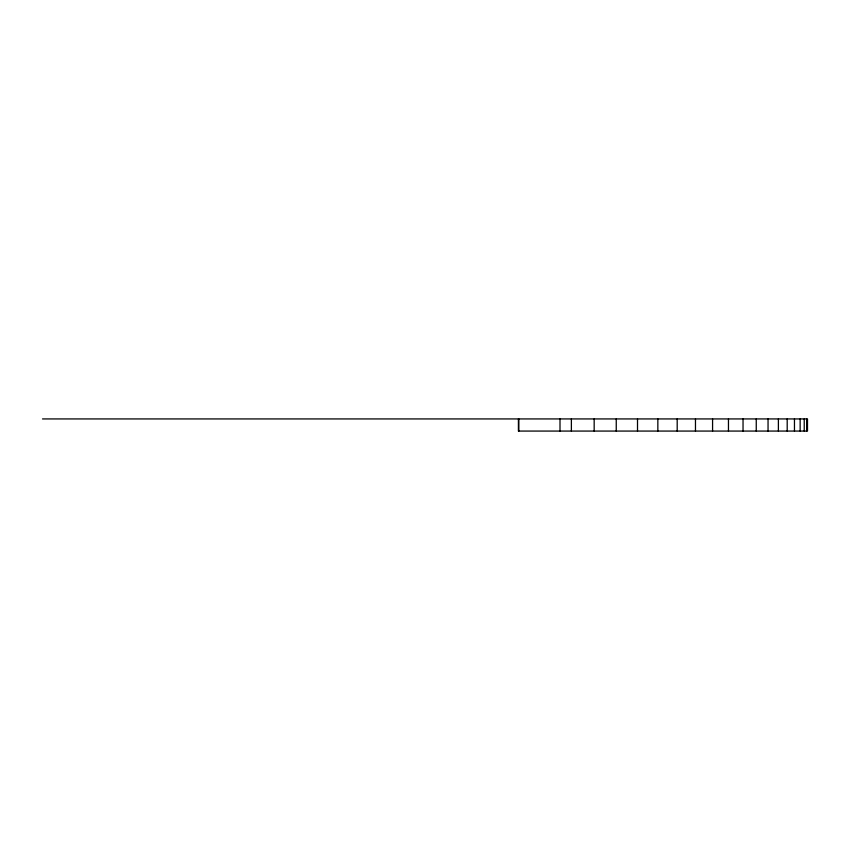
<?xml version="1.0" encoding="UTF-8"?>
<svg xmlns="http://www.w3.org/2000/svg" width="850" height="850" viewBox="0 0 850 850"><rect width="100%" height="100%" fill="white"/><g stroke="black" fill="none" stroke-linecap="round" stroke-linejoin="round"><path stroke-width="1.27" d="M42.5 418.933L807.5 418.933L807.5 431.067L518.415 431.067L518.415 418.933M806.682 418.933L806.682 431.067M804.227 418.933L804.227 431.067M800.148 418.933L800.148 431.067M794.463 418.933L794.463 431.067M787.196 418.933L787.196 431.067M778.388 418.933L778.388 431.067M768.049 418.933L768.049 431.067M756.256 418.933L756.256 431.067M743.038 418.933L743.038 431.067M728.461 418.933L728.461 431.067M712.576 418.933L712.576 431.067M695.47 418.933L695.47 431.067M677.195 418.933L677.195 431.067M657.847 418.933L657.847 431.067M637.511 418.933L637.511 431.067M616.25 418.933L616.25 431.067M594.171 418.933L594.171 431.067M571.381 418.933L571.381 431.067M560.001 418.933L560.001 431.067M518.808 418.933L518.808 431.067"/></g></svg>
